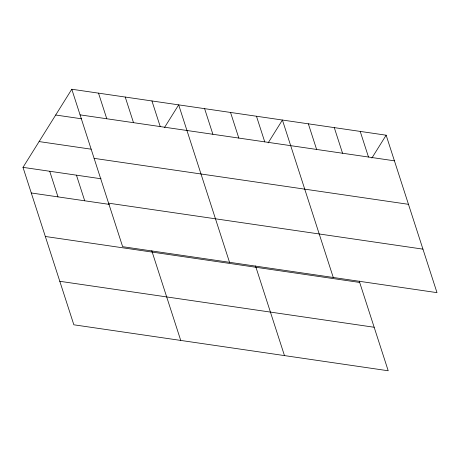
<?xml version="1.0" encoding="UTF-8"?>
<svg xmlns="http://www.w3.org/2000/svg" width="460" height="460" viewBox="0 0 460 460"><rect width="100%" height="100%" fill="white"/><g stroke="black" fill="none" stroke-linecap="round" stroke-linejoin="round"><path stroke-width="0.69" d="M359.243 281.083L388.211 370.766L73.853 324.8L23 167.354L71.789 89.234L386.147 135.2L437 292.646L122.642 246.681L71.789 89.234M164.398 127.713L178.67 104.863L229.523 262.309M268.14 142.882L282.411 120.031L333.264 277.478M371.875 158.05L386.147 135.2M80.063 114.856L394.421 160.822M55.689 115.017L81.707 118.818M39.1 141.576L91.137 149.184M94.116 158.355L408.474 204.32M23 167.354L101.05 178.767M108.594 203.176L422.947 249.142M31.274 192.976L109.325 204.389M45.327 236.48L359.685 282.446M59.8 281.296L374.158 327.261M360.214 131.41L368.489 157.027M334.276 127.615L342.556 153.237M308.344 123.826L316.618 149.442M256.473 116.242L264.747 141.858M230.54 112.447L238.815 138.069M255.507 265.914L284.47 355.597M204.608 108.658L212.882 134.274M151.949 100.959L160.224 126.575M125.229 97.048L133.504 122.67M151.765 250.746L180.734 340.429M98.509 93.144L106.783 118.76M76.44 175.168L84.715 200.79M49.72 171.264L57.994 196.886"/></g></svg>
